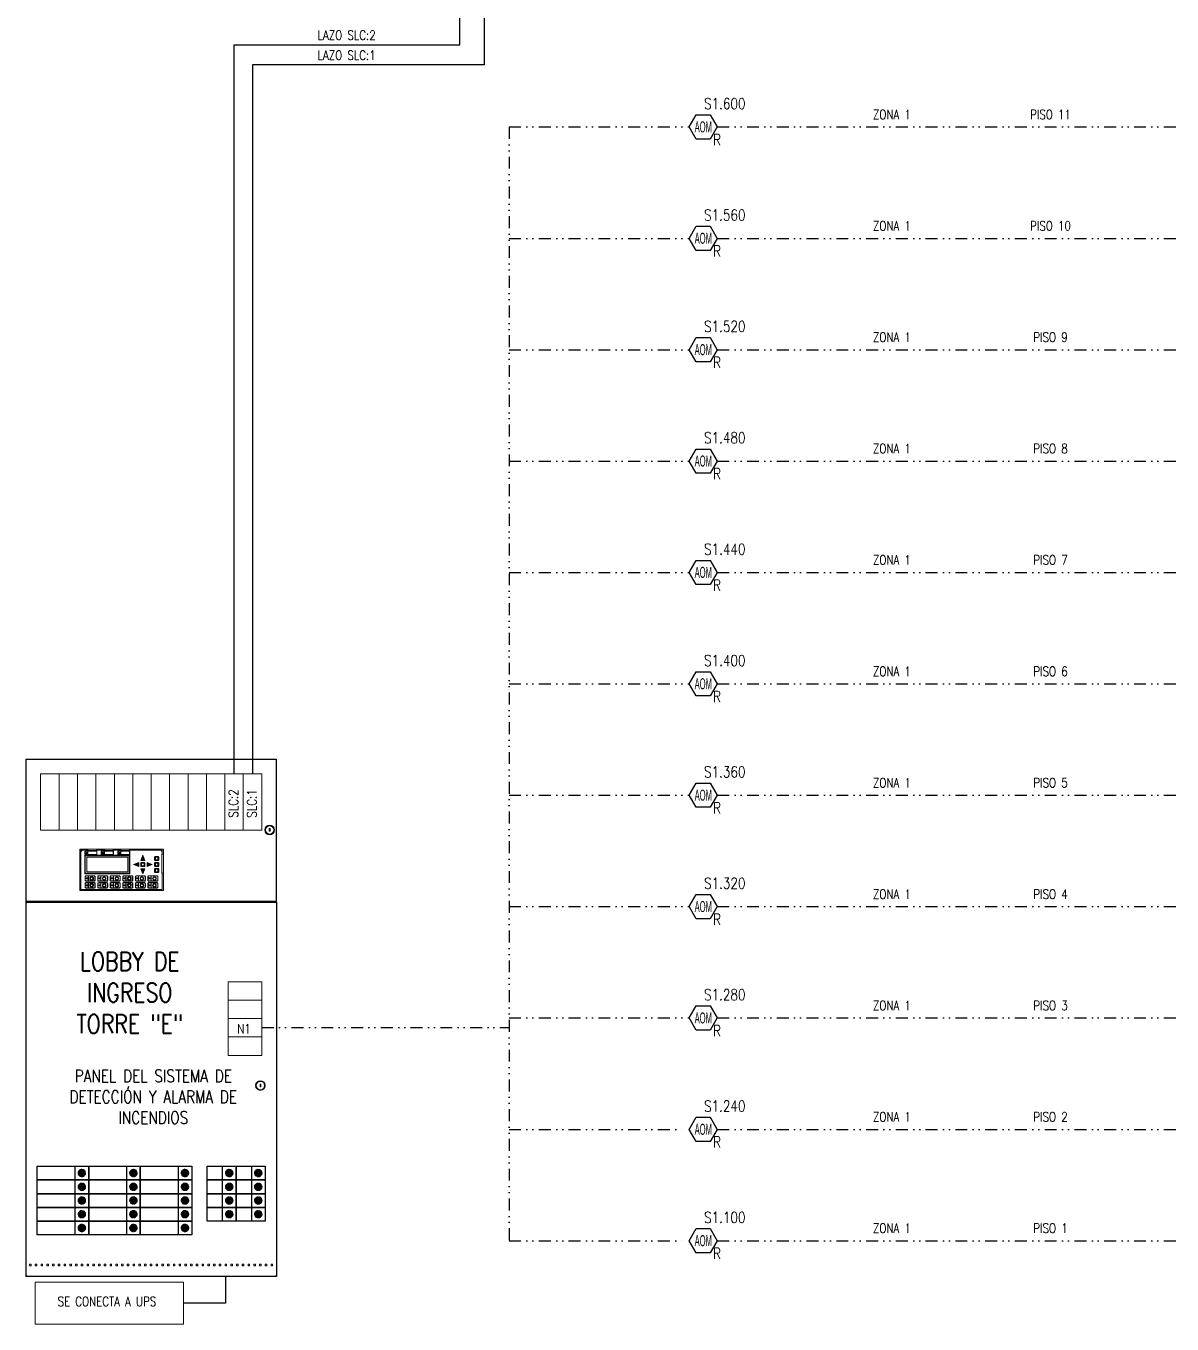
# Model space of a CAD drawing. Header units: millimetres. Extents: x 211731 to 284860, y 80440 to 130894.
# Drawn here: x 211731 to 230075, y 80440 to 101218 of the extents above; entities that cross this region are included whole.
import ezdxf

# ---------------------------------------------------------------- set-up
doc = ezdxf.new("R2010")
doc.units = ezdxf.units.MM
for name, pattern in [('AQ-06 (CORTES Y ELEVACIONES)-MANATI 2 - 17-12-12$0$EJE ESC 25 000$1${ Batten }', [0]), ('DIVIDE2', [15.875, 6.35, -3.175, 0, -3.175, 0, -3.175]), ('PHANTOM', [63.5, 31.75, -6.35, 6.35, -6.35, 6.35, -6.35])]:
    doc.linetypes.add(name, pattern=pattern)
for name, color, linetype, lineweight in [('D&A SLC EQUIPOS', 7, 'Continuous', 20), ('VCS_D&A (NAC)', 4, 'DIVIDE2', 30), ('VCS_D&A (SLC)', 92, 'Continuous', 30), ('VCS_EQUIPOS', 7, 'Continuous', 30), ('VCS_ESPECTRAL', 161, 'PHANTOM', 15), ('VCS_LINEA FINA', 232, 'Continuous', 20), ('VCS_TEXTO 0 (EQ.)', 160, 'Continuous', 15), ('VCS_TEXTO 1(TAG)', 7, 'Continuous', 15), ('VCS_TEXTO 2 (NOTAS)', 7, 'Continuous', 15)]:
    doc.layers.add(name, color=color, linetype=linetype, lineweight=lineweight)
doc.layers.add('VCS_METAL', color=60, linetype='Continuous')
doc.styles.get("Standard").update_dxf_attribs({"font": 'arial.ttf'})
doc.styles.add('VCS', font='romans.shx', dxfattribs={"width": 0.8, "height": 2.4})
doc.styles.add('VCS_2', font='romans.shx', dxfattribs={"width": 0.8, "height": 2})

# ---------------------------------------------------------------- blocks, each defined once
blk = doc.blocks.new('Módulo de control (relay)')
at = {"layer": 'VCS_EQUIPOS'}
blk.add_lwpolyline([(1.4, -2.42), (-1.4, -2.42), (-2.8, 0), (-1.4, 2.42), (1.4, 2.42), (2.8, 0)], close=True, dxfattribs=at)
at = {"layer": 'VCS_TEXTO 0 (EQ.)', "color": 175, "insert": (0, 0), "char_height": 2.2, "attachment_point": 5}
blk.add_mtext('{\\fArial Narrow|b0|i0|c0|p34;\\W0.6;\\C160;AOM}', dxfattribs=at)
at = {"layer": 'VCS_TEXTO 1(TAG)', "style": 'VCS', "width": 0.8}
for tag, p in [('D1', (0.87, 3.07)), ('D2', (0.87, -5.61))]:
    blk.add_attdef(tag, p, '', height=2.2, dxfattribs=at)

msp = doc.modelspace()

# ---------------------------------------------------------------- hatches: boundary and pattern name
at = {"layer": 'VCS_ESPECTRAL'}
h = msp.add_hatch(color=256, dxfattribs=at)
h.dxf.hatch_style = 1
edge = h.paths.add_edge_path()
edge.add_arc((212626, 82857), 60.4, 0, 360)
h = msp.add_hatch(color=256, dxfattribs=at)
h.dxf.hatch_style = 1
edge = h.paths.add_edge_path()
edge.add_arc((213451, 82857), 60.4, 0, 360)
h = msp.add_hatch(color=256, dxfattribs=at)
h.dxf.hatch_style = 1
edge = h.paths.add_edge_path()
edge.add_arc((214276, 82857), 60.4, 0, 360)
h = msp.add_hatch(color=256, dxfattribs=at)
h.dxf.hatch_style = 1
edge = h.paths.add_edge_path()
edge.add_arc((214985, 82857), 60.4, 0, 360)
h = msp.add_hatch(color=256, dxfattribs=at)
h.dxf.hatch_style = 1
edge = h.paths.add_edge_path()
edge.add_arc((215449, 82857), 60.4, 0, 360)
h = msp.add_hatch(color=256, dxfattribs=at)
h.dxf.hatch_style = 1
edge = h.paths.add_edge_path()
edge.add_arc((212626, 82637), 60.4, 0, 360)
h = msp.add_hatch(color=256, dxfattribs=at)
h.dxf.hatch_style = 1
edge = h.paths.add_edge_path()
edge.add_arc((213451, 82637), 60.4, 0, 360)
h = msp.add_hatch(color=256, dxfattribs=at)
h.dxf.hatch_style = 1
edge = h.paths.add_edge_path()
edge.add_arc((214276, 82637), 60.4, 0, 360)
h = msp.add_hatch(color=256, dxfattribs=at)
h.dxf.hatch_style = 1
edge = h.paths.add_edge_path()
edge.add_arc((214985, 82637), 60.4, 0, 360)
h = msp.add_hatch(color=256, dxfattribs=at)
h.dxf.hatch_style = 1
edge = h.paths.add_edge_path()
edge.add_arc((215449, 82637), 60.4, 0, 360)
h = msp.add_hatch(color=256, dxfattribs=at)
h.dxf.hatch_style = 1
edge = h.paths.add_edge_path()
edge.add_arc((212626, 82418), 60.4, 0, 360)
h = msp.add_hatch(color=256, dxfattribs=at)
h.dxf.hatch_style = 1
edge = h.paths.add_edge_path()
edge.add_arc((213451, 82418), 60.4, 0, 360)
h = msp.add_hatch(color=256, dxfattribs=at)
h.dxf.hatch_style = 1
edge = h.paths.add_edge_path()
edge.add_arc((214276, 82418), 60.4, 0, 360)
h = msp.add_hatch(color=256, dxfattribs=at)
h.dxf.hatch_style = 1
edge = h.paths.add_edge_path()
edge.add_arc((214985, 82418), 60.4, 0, 360)
h = msp.add_hatch(color=256, dxfattribs=at)
h.dxf.hatch_style = 1
edge = h.paths.add_edge_path()
edge.add_arc((215449, 82418), 60.4, 0, 360)
h = msp.add_hatch(color=256, dxfattribs=at)
h.dxf.hatch_style = 1
edge = h.paths.add_edge_path()
edge.add_arc((212626, 82198), 60.4, 0, 360)
h = msp.add_hatch(color=256, dxfattribs=at)
h.dxf.hatch_style = 1
edge = h.paths.add_edge_path()
edge.add_arc((213451, 82198), 60.4, 0, 360)
h = msp.add_hatch(color=256, dxfattribs=at)
h.dxf.hatch_style = 1
edge = h.paths.add_edge_path()
edge.add_arc((214276, 82198), 60.4, 0, 360)
h = msp.add_hatch(color=256, dxfattribs=at)
h.dxf.hatch_style = 1
edge = h.paths.add_edge_path()
edge.add_arc((214985, 82198), 60.4, 0, 360)
h = msp.add_hatch(color=256, dxfattribs=at)
h.dxf.hatch_style = 1
edge = h.paths.add_edge_path()
edge.add_arc((215449, 82198), 60.4, 0, 360)
h = msp.add_hatch(color=256, dxfattribs=at)
h.dxf.hatch_style = 1
edge = h.paths.add_edge_path()
edge.add_arc((212626, 81978), 60.4, 0, 360)
h = msp.add_hatch(color=256, dxfattribs=at)
h.dxf.hatch_style = 1
edge = h.paths.add_edge_path()
edge.add_arc((213451, 81978), 60.4, 0, 360)
h = msp.add_hatch(color=256, dxfattribs=at)
h.dxf.hatch_style = 1
edge = h.paths.add_edge_path()
edge.add_arc((214276, 81978), 60.4, 0, 360)

# ---------------------------------------------------------------- linework, layer by layer
at = {"layer": 'D&A SLC EQUIPOS', "ltscale": 2}
for p, q in [((211732, 87217), (211731, 87217)), ((211731, 87181), (211732, 87181)), ((211743, 87217), (211741, 87217)), ((211741, 87181), (211743, 87181)), ((211743, 87217), (211743, 87214)), ((211743, 87205), (211743, 87205)), ((211743, 87194), (211743, 87193)), ((211743, 87184), (211743, 87181)), ((215728, 87217), (215730, 87217)), ((215728, 87217), (215728, 87214)), ((215728, 87205), (215728, 87205)), ((215728, 87194), (215728, 87193)), ((215728, 87184), (215728, 87181)), ((215730, 87181), (215728, 87181)), ((215739, 87217), (215740, 87217)), ((215740, 87181), (215739, 87181)), ((211732, 81215), (211731, 81215)), ((211743, 81215), (211741, 81215)), ((211743, 81215), (211743, 81213)), ((211743, 81204), (211743, 81203)), ((215728, 81215), (215728, 81213)), ((215728, 81215), (215730, 81215)), ((215728, 81204), (215728, 81203)), ((215739, 81215), (215740, 81215))]:
    msp.add_line(p, q, dxfattribs=at)
at = {"layer": 'D&A SLC EQUIPOS'}
for points in [[(211741, 87217), (211738, 87217), (211735, 87217), (211732, 87217)], [(211732, 87181), (211735, 87181), (211738, 87181), (211741, 87181)], [(211743, 87214), (211743, 87211), (211743, 87208), (211743, 87205)], [(211743, 87193), (211743, 87190), (211743, 87187), (211743, 87184)], [(215728, 87214), (215728, 87211), (215728, 87208), (215728, 87205)], [(215728, 87193), (215728, 87190), (215728, 87187), (215728, 87184)], [(215730, 87217), (215733, 87217), (215736, 87217), (215739, 87217)], [(215739, 87181), (215736, 87181), (215733, 87181), (215730, 87181)], [(211741, 81215), (211738, 81215), (211735, 81215), (211732, 81215)], [(211743, 81213), (211743, 81210), (211743, 81207), (211743, 81204)], [(215728, 81213), (215728, 81210), (215728, 81207), (215728, 81204)], [(215730, 81215), (215733, 81215), (215736, 81215), (215739, 81215)]]:
    msp.add_spline(points, degree=3, dxfattribs=at)
at = {"layer": 'VCS_D&A (NAC)', "ltscale": 30}
for points in [[(219464, 99602), (219464, 81774)], [(219464, 99602), (222348, 99602)], [(222796, 99602), (230600, 99602)], [(219464, 97819), (222348, 97819)], [(222796, 97819), (230600, 97819)], [(219464, 96036), (222348, 96036)], [(222796, 96036), (230600, 96036)], [(219464, 94253), (222348, 94253)], [(222796, 94253), (230600, 94253)], [(219464, 92471), (222348, 92471)], [(222796, 92471), (230600, 92471)], [(219464, 90688), (222348, 90688)], [(222796, 90688), (230600, 90688)], [(219464, 88905), (222348, 88905)], [(222796, 88905), (230600, 88905)], [(219464, 87122), (222348, 87122)], [(222796, 87122), (230600, 87122)], [(219464, 85339), (222348, 85339)], [(222796, 85339), (230600, 85339)], [(215506, 85187), (219463, 85187)], [(219464, 83556), (222292, 83556)], [(222796, 83556), (230600, 83556)], [(219464, 81774), (222292, 81774)], [(222796, 81774), (230600, 81774)]]:
    msp.add_lwpolyline(points, dxfattribs=at)
at = {"layer": 'VCS_D&A (SLC)'}
for p, q in [((218673, 100919), (218673, 112008)), ((219069, 100597), (219069, 102390)), ((215063, 89247), (215063, 100919)), ((215063, 100919), (218673, 100919))]:
    msp.add_line(p, q, dxfattribs=at)
at = {"layer": 'VCS_D&A (SLC)', "ltscale": 0.05}
for p, q in [((219069, 100597), (215358, 100597)), ((215358, 100597), (215358, 89247))]:
    msp.add_line(p, q, dxfattribs=at)
at = {"layer": 'VCS_D&A (SLC)', "color": 10, "ltscale": 0.05}
msp.add_lwpolyline([(214923, 81203), (214923, 80775), (214255, 80775)], dxfattribs=at)
at = {"layer": 'VCS_ESPECTRAL'}
for centre in [(212626, 82857), (213451, 82857), (214276, 82857), (214985, 82857), (215449, 82857), (212626, 82637), (213451, 82637), (214276, 82637), (214985, 82637), (215449, 82637), (212626, 82418), (213451, 82418), (214276, 82418), (214985, 82418), (215449, 82418), (212626, 82198), (213451, 82198), (214276, 82198), (214985, 82198), (215449, 82198), (212626, 81978), (213451, 81978), (214276, 81978)]:
    msp.add_circle(centre, 60.4, dxfattribs=at)
at = {"layer": 'VCS_LINEA FINA'}
for p, q in [((213907, 87960), (213930, 87960)), ((213907, 87960), (213907, 87658)), ((213907, 87658), (213930, 87658))]:
    msp.add_line(p, q, dxfattribs=at)
at = {"layer": 'VCS_LINEA FINA', "linetype": 'AQ-06 (CORTES Y ELEVACIONES)-MANATI 2 - 17-12-12$0$EJE ESC 25 000$1${ Batten }'}
for points in [[(211966, 88345), (211966, 89247), (212261, 89247), (212261, 88345)], [(212261, 88345), (212261, 89247), (212556, 89247), (212556, 88345)], [(212556, 88345), (212556, 89247), (212851, 89247), (212851, 88345)], [(212851, 88345), (212851, 89247), (213146, 89247), (213146, 88345)], [(213146, 88345), (213146, 89247), (213441, 89247), (213441, 88345)], [(213441, 88345), (213441, 89247), (213736, 89247), (213736, 88345)], [(213736, 88345), (213736, 89247), (214031, 89247), (214031, 88345)], [(214031, 88345), (214031, 89247), (214326, 89247), (214326, 88345)], [(214326, 88345), (214326, 89247), (214620, 89247), (214620, 88345)], [(214620, 88345), (214620, 89247), (214915, 89247), (214915, 88345)], [(214915, 88345), (214915, 89247), (215210, 89247), (215210, 88345)], [(215210, 88345), (215210, 89247), (215505, 89247), (215505, 88345)], [(214966, 85920), (215506, 85920), (215506, 85625), (214966, 85625)], [(214966, 85625), (215506, 85625), (215506, 85330), (214966, 85330)], [(214966, 85330), (215506, 85330), (215506, 85035), (214966, 85035)], [(214966, 85035), (215506, 85035), (215506, 84741), (214966, 84741)]]:
    msp.add_lwpolyline(points, close=True, dxfattribs=at)
at = {"layer": 'VCS_LINEA FINA'}
for points in [[(215626, 88371), (215638, 88371), (215638, 88327), (215626, 88327)], [(212593, 87380), (213930, 87380), (213930, 88041), (212593, 88041)], [(213394, 87647), (212671, 87647), (212671, 87944), (213394, 87944)], [(213385, 87655), (212680, 87655), (212680, 87936), (213385, 87936)], [(212687, 87988), (212710, 87988), (212710, 87974), (212687, 87974)], [(213362, 87679), (212704, 87679), (212704, 87912), (213362, 87912)], [(212864, 88019), (212724, 88019), (212724, 88041), (212864, 88041)], [(212724, 87955), (212724, 88007), (212864, 88007), (212864, 87955)], [(212951, 87988), (212974, 87988), (212974, 87974), (212951, 87974)], [(213127, 88019), (212988, 88019), (212988, 88041), (213127, 88041)], [(212988, 87955), (212988, 88007), (213127, 88007), (213127, 87955)], [(213215, 87988), (213238, 87988), (213238, 87974), (213215, 87974)], [(213391, 88019), (213252, 88019), (213252, 88041), (213391, 88041)], [(213252, 87955), (213252, 88007), (213391, 88007), (213391, 87955)], [(213570, 87862), (213602, 87943), (213635, 87862)], [(213575, 87866), (213602, 87934), (213630, 87866)], [(213590, 87876), (213603, 87908), (213616, 87876)], [(213537, 87763), (213455, 87795), (213537, 87829)], [(213533, 87769), (213465, 87795), (213533, 87823)], [(213523, 87783), (213491, 87796), (213523, 87809)], [(213570, 87729), (213602, 87648), (213635, 87729)], [(213575, 87725), (213602, 87657), (213630, 87725)], [(213590, 87716), (213603, 87683), (213616, 87716)], [(213669, 87763), (213750, 87795), (213669, 87829)], [(213673, 87769), (213740, 87795), (213673, 87823)], [(213682, 87783), (213715, 87796), (213682, 87809)], [(212694, 87580), (212717, 87580), (212717, 87566), (212694, 87566)], [(212895, 87580), (212918, 87580), (212918, 87566), (212895, 87566)], [(213096, 87580), (213119, 87580), (213119, 87566), (213096, 87566)], [(213297, 87580), (213320, 87580), (213320, 87566), (213297, 87566)], [(213498, 87580), (213521, 87580), (213521, 87566), (213498, 87566)], [(213699, 87580), (213722, 87580), (213722, 87566), (213699, 87566)], [(212694, 87470), (212717, 87470), (212717, 87456), (212694, 87456)], [(212895, 87470), (212918, 87470), (212918, 87456), (212895, 87456)], [(213096, 87470), (213119, 87470), (213119, 87456), (213096, 87456)], [(213297, 87470), (213320, 87470), (213320, 87456), (213297, 87456)], [(213498, 87470), (213521, 87470), (213521, 87456), (213498, 87456)], [(213699, 87470), (213722, 87470), (213722, 87456), (213699, 87456)], [(215478, 84280), (215490, 84280), (215490, 84236), (215478, 84236)]]:
    msp.add_lwpolyline(points, close=True, dxfattribs=at)
for points in [[(212724, 88024), (212610, 88024), (212610, 87397), (213913, 87397), (213913, 87658)], [(212988, 88024), (212864, 88024)], [(213252, 88024), (213127, 88024)], [(213913, 87960), (213913, 88024), (213391, 88024)], [(211740, 87205), (211731, 87205)], [(211740, 87217), (211740, 87205)], [(211740, 87194), (211740, 87181)], [(215732, 87217), (215732, 87205)], [(215732, 87205), (215740, 87205)], [(215732, 87194), (215732, 87181)], [(211788, 81398), (211813, 81398)], [(211788, 81372), (211788, 81398)], [(211813, 81372), (211788, 81372)], [(211813, 81398), (211813, 81372)], [(211879, 81398), (211905, 81398)], [(211879, 81372), (211879, 81398)], [(211905, 81372), (211879, 81372)], [(211905, 81398), (211905, 81372)], [(211972, 81398), (211972, 81372)], [(211997, 81398), (211972, 81398)], [(211972, 81372), (211997, 81372)], [(211997, 81372), (211997, 81398)], [(212064, 81398), (212064, 81372)], [(212090, 81398), (212064, 81398)], [(212064, 81372), (212090, 81372)], [(212090, 81372), (212090, 81398)], [(212156, 81398), (212156, 81372)], [(212182, 81398), (212156, 81398)], [(212156, 81372), (212182, 81372)], [(212182, 81372), (212182, 81398)], [(212249, 81398), (212249, 81372)], [(212273, 81398), (212249, 81398)], [(212249, 81372), (212273, 81372)], [(212273, 81372), (212273, 81398)], [(212340, 81398), (212340, 81372)], [(212366, 81398), (212340, 81398)], [(212340, 81372), (212366, 81372)], [(212366, 81372), (212366, 81398)], [(212432, 81398), (212432, 81372)], [(212458, 81398), (212432, 81398)], [(212432, 81372), (212458, 81372)], [(212458, 81372), (212458, 81398)], [(212525, 81398), (212525, 81372)], [(212550, 81398), (212525, 81398)], [(212525, 81372), (212550, 81372)], [(212550, 81372), (212550, 81398)], [(212616, 81398), (212616, 81372)], [(212642, 81398), (212616, 81398)], [(212616, 81372), (212642, 81372)], [(212642, 81372), (212642, 81398)], [(212709, 81398), (212709, 81372)], [(212734, 81398), (212709, 81398)], [(212709, 81372), (212734, 81372)], [(212734, 81372), (212734, 81398)], [(212801, 81398), (212801, 81372)], [(212826, 81398), (212801, 81398)], [(212801, 81372), (212826, 81372)], [(212826, 81372), (212826, 81398)], [(212892, 81398), (212892, 81372)], [(212918, 81398), (212892, 81398)], [(212892, 81372), (212918, 81372)], [(212918, 81372), (212918, 81398)], [(212985, 81398), (212985, 81372)], [(213010, 81398), (212985, 81398)], [(212985, 81372), (213010, 81372)], [(213010, 81372), (213010, 81398)], [(213077, 81398), (213077, 81372)], [(213102, 81398), (213077, 81398)], [(213077, 81372), (213102, 81372)], [(213102, 81372), (213102, 81398)], [(213169, 81398), (213169, 81372)], [(213194, 81398), (213169, 81398)], [(213169, 81372), (213194, 81372)], [(213194, 81372), (213194, 81398)], [(213261, 81398), (213261, 81372)], [(213286, 81398), (213261, 81398)], [(213261, 81372), (213286, 81372)], [(213286, 81372), (213286, 81398)], [(213353, 81398), (213353, 81372)], [(213378, 81398), (213353, 81398)], [(213353, 81372), (213378, 81372)], [(213378, 81372), (213378, 81398)], [(213445, 81398), (213445, 81372)], [(213471, 81398), (213445, 81398)], [(213445, 81372), (213471, 81372)], [(213471, 81372), (213471, 81398)], [(213537, 81398), (213537, 81372)], [(213562, 81398), (213537, 81398)], [(213537, 81372), (213562, 81372)], [(213562, 81372), (213562, 81398)], [(213629, 81398), (213629, 81372)], [(213654, 81398), (213629, 81398)], [(213629, 81372), (213654, 81372)], [(213654, 81372), (213654, 81398)], [(213721, 81398), (213721, 81372)], [(213747, 81398), (213721, 81398)], [(213721, 81372), (213747, 81372)], [(213747, 81372), (213747, 81398)], [(213813, 81398), (213813, 81372)], [(213838, 81398), (213813, 81398)], [(213813, 81372), (213838, 81372)], [(213838, 81372), (213838, 81398)], [(213905, 81398), (213905, 81372)], [(213931, 81398), (213905, 81398)], [(213905, 81372), (213931, 81372)], [(213931, 81372), (213931, 81398)], [(213997, 81398), (213997, 81372)], [(214023, 81398), (213997, 81398)], [(213997, 81372), (214023, 81372)], [(214023, 81372), (214023, 81398)], [(214090, 81398), (214090, 81372)], [(214114, 81398), (214090, 81398)], [(214090, 81372), (214114, 81372)], [(214114, 81372), (214114, 81398)], [(214181, 81398), (214181, 81372)], [(214207, 81398), (214181, 81398)], [(214181, 81372), (214207, 81372)], [(214207, 81372), (214207, 81398)], [(214273, 81398), (214273, 81372)], [(214299, 81398), (214273, 81398)], [(214273, 81372), (214299, 81372)], [(214299, 81372), (214299, 81398)], [(214365, 81398), (214365, 81372)], [(214391, 81398), (214365, 81398)], [(214365, 81372), (214391, 81372)], [(214391, 81372), (214391, 81398)], [(214457, 81398), (214457, 81372)], [(214483, 81398), (214457, 81398)], [(214457, 81372), (214483, 81372)], [(214483, 81372), (214483, 81398)], [(214549, 81398), (214575, 81398)], [(214549, 81372), (214549, 81398)], [(214575, 81372), (214549, 81372)], [(214575, 81398), (214575, 81372)], [(214641, 81398), (214667, 81398)], [(214641, 81372), (214641, 81398)], [(214667, 81372), (214641, 81372)], [(214667, 81398), (214667, 81372)], [(214733, 81398), (214759, 81398)], [(214733, 81372), (214733, 81398)], [(214759, 81372), (214733, 81372)], [(214759, 81398), (214759, 81372)], [(214826, 81398), (214851, 81398)], [(214826, 81372), (214826, 81398)], [(214851, 81372), (214826, 81372)], [(214851, 81398), (214851, 81372)], [(214917, 81398), (214943, 81398)], [(214917, 81372), (214917, 81398)], [(214943, 81372), (214917, 81372)], [(214943, 81398), (214943, 81372)], [(215009, 81398), (215035, 81398)], [(215009, 81372), (215009, 81398)], [(215035, 81372), (215009, 81372)], [(215035, 81398), (215035, 81372)], [(215102, 81398), (215127, 81398)], [(215102, 81372), (215102, 81398)], [(215127, 81372), (215102, 81372)], [(215127, 81398), (215127, 81372)], [(215193, 81398), (215219, 81398)], [(215193, 81372), (215193, 81398)], [(215219, 81372), (215193, 81372)], [(215219, 81398), (215219, 81372)], [(215286, 81398), (215311, 81398)], [(215286, 81372), (215286, 81398)], [(215311, 81372), (215286, 81372)], [(215311, 81398), (215311, 81372)], [(215378, 81398), (215378, 81372)], [(215403, 81398), (215378, 81398)], [(215378, 81372), (215403, 81372)], [(215403, 81372), (215403, 81398)], [(215469, 81398), (215469, 81372)], [(215495, 81398), (215469, 81398)], [(215469, 81372), (215495, 81372)], [(215495, 81372), (215495, 81398)], [(215562, 81398), (215562, 81372)], [(215587, 81398), (215562, 81398)], [(215562, 81372), (215587, 81372)], [(215587, 81372), (215587, 81398)], [(215654, 81398), (215654, 81372)], [(215679, 81398), (215654, 81398)], [(215654, 81372), (215679, 81372)], [(215679, 81372), (215679, 81398)], [(211731, 81203), (211731, 81215)], [(211740, 81203), (211731, 81203)], [(211740, 81215), (211740, 81203)], [(215732, 81215), (215732, 81203)], [(215732, 81203), (215740, 81203)], [(215740, 81203), (215740, 81215)]]:
    msp.add_lwpolyline(points, dxfattribs=at)
for points in [[(212867, 88010), (212867, 87952), (212688, 87952, -0.414214), (212671, 87969), (212671, 87993, -0.414214), (212688, 88010)], [(212721, 88007), (212688, 88007, 0.414214), (212674, 87993), (212674, 87969, 0.414214), (212688, 87955), (212721, 87955)], [(213130, 88010), (213130, 87952), (212952, 87952, -0.414214), (212935, 87969), (212935, 87993, -0.414214), (212952, 88010)], [(212985, 88007), (212952, 88007, 0.414214), (212938, 87993), (212938, 87969, 0.414214), (212952, 87955), (212985, 87955)], [(213394, 88010), (213394, 87952), (213216, 87952, -0.414214), (213199, 87969), (213199, 87993, -0.414214), (213216, 88010)], [(213249, 88007), (213216, 88007, 0.414214), (213202, 87993), (213202, 87969, 0.414214), (213216, 87955), (213249, 87955)], [(213805, 87858), (213842, 87858, 0.414214), (213856, 87872), (213856, 87910, 0.414214), (213842, 87924), (213805, 87924, 0.414214), (213791, 87910), (213791, 87872, 0.414214)], [(213805, 87861), (213842, 87861, 0.414214), (213853, 87872), (213853, 87910, 0.414214), (213842, 87921), (213805, 87921, 0.414214), (213794, 87910), (213794, 87872, 0.414214)], [(213805, 87870), (213842, 87870, 0.414214), (213844, 87872), (213844, 87910, 0.414214), (213842, 87912), (213805, 87912, 0.414214), (213803, 87910), (213803, 87872, 0.414214)], [(213584, 87829), (213621, 87829, -0.414214), (213635, 87815), (213635, 87776, -0.414214), (213621, 87762), (213584, 87762, -0.414214), (213570, 87776), (213570, 87815, -0.414214)], [(213584, 87826), (213621, 87826, -0.414214), (213632, 87815), (213632, 87776, -0.414214), (213621, 87765), (213584, 87765, -0.414214), (213573, 87776), (213573, 87815, -0.414214)], [(213584, 87817), (213621, 87817, -0.414214), (213623, 87815), (213623, 87776, -0.414214), (213621, 87775), (213584, 87775, -0.414214), (213582, 87776), (213582, 87815, -0.414214)], [(213805, 87829), (213842, 87829, -0.414214), (213856, 87815), (213856, 87776, -0.414214), (213842, 87762), (213805, 87762, -0.414214), (213791, 87776), (213791, 87815, -0.414214)], [(213805, 87733), (213842, 87733, -0.414214), (213856, 87719), (213856, 87681, -0.414214), (213842, 87667), (213805, 87667, -0.414214), (213791, 87681), (213791, 87719, -0.414214)], [(213805, 87826), (213842, 87826, -0.414214), (213853, 87815), (213853, 87776, -0.414214), (213842, 87765), (213805, 87765, -0.414214), (213794, 87776), (213794, 87815, -0.414214)], [(213805, 87730), (213842, 87730, -0.414214), (213853, 87719), (213853, 87681, -0.414214), (213842, 87670), (213805, 87670, -0.414214), (213794, 87681), (213794, 87719, -0.414214)], [(213805, 87817), (213842, 87817, -0.414214), (213844, 87815), (213844, 87776, -0.414214), (213842, 87775), (213805, 87775, -0.414214), (213803, 87776), (213803, 87815, -0.414214)], [(213805, 87721), (213842, 87721, -0.414214), (213844, 87719), (213844, 87681, -0.414214), (213842, 87679), (213805, 87679, -0.414214), (213803, 87681), (213803, 87719, -0.414214)], [(212822, 87529, 0.414214), (212839, 87546), (212839, 87599, 0.414214), (212822, 87616), (212695, 87616, 0.414214), (212678, 87599), (212678, 87546, 0.414214), (212695, 87529)], [(212822, 87419, 0.414214), (212839, 87436), (212839, 87489, 0.414214), (212822, 87506), (212695, 87506, 0.414214), (212678, 87489), (212678, 87436, 0.414214), (212695, 87419)], [(212728, 87613), (212695, 87613, 0.414214), (212681, 87599), (212681, 87546, 0.414214), (212695, 87532), (212728, 87532)], [(212728, 87503), (212695, 87503, 0.414214), (212681, 87489), (212681, 87436, 0.414214), (212695, 87422), (212728, 87422)], [(212731, 87532), (212822, 87532, 0.414214), (212836, 87546), (212836, 87599, 0.414214), (212822, 87613), (212731, 87613)], [(212731, 87422), (212822, 87422, 0.414214), (212836, 87436), (212836, 87489, 0.414214), (212822, 87503), (212731, 87503)], [(213023, 87529, 0.414214), (213040, 87546), (213040, 87599, 0.414214), (213023, 87616), (212896, 87616, 0.414214), (212879, 87599), (212879, 87546, 0.414214), (212896, 87529)], [(213023, 87419, 0.414214), (213040, 87436), (213040, 87489, 0.414214), (213023, 87506), (212896, 87506, 0.414214), (212879, 87489), (212879, 87436, 0.414214), (212896, 87419)], [(212929, 87613), (212896, 87613, 0.414214), (212882, 87599), (212882, 87546, 0.414214), (212896, 87532), (212929, 87532)], [(212929, 87503), (212896, 87503, 0.414214), (212882, 87489), (212882, 87436, 0.414214), (212896, 87422), (212929, 87422)], [(212932, 87532), (213023, 87532, 0.414214), (213037, 87546), (213037, 87599, 0.414214), (213023, 87613), (212932, 87613)], [(212932, 87422), (213023, 87422, 0.414214), (213037, 87436), (213037, 87489, 0.414214), (213023, 87503), (212932, 87503)], [(213224, 87529, 0.414214), (213241, 87546), (213241, 87599, 0.414214), (213224, 87616), (213097, 87616, 0.414214), (213080, 87599), (213080, 87546, 0.414214), (213097, 87529)], [(213224, 87419, 0.414214), (213241, 87436), (213241, 87489, 0.414214), (213224, 87506), (213097, 87506, 0.414214), (213080, 87489), (213080, 87436, 0.414214), (213097, 87419)], [(213130, 87613), (213097, 87613, 0.414214), (213083, 87599), (213083, 87546, 0.414214), (213097, 87532), (213130, 87532)], [(213130, 87503), (213097, 87503, 0.414214), (213083, 87489), (213083, 87436, 0.414214), (213097, 87422), (213130, 87422)], [(213133, 87532), (213224, 87532, 0.414214), (213238, 87546), (213238, 87599, 0.414214), (213224, 87613), (213133, 87613)], [(213133, 87422), (213224, 87422, 0.414214), (213238, 87436), (213238, 87489, 0.414214), (213224, 87503), (213133, 87503)], [(213425, 87529, 0.414214), (213442, 87546), (213442, 87599, 0.414214), (213425, 87616), (213298, 87616, 0.414214), (213281, 87599), (213281, 87546, 0.414214), (213298, 87529)], [(213425, 87419, 0.414214), (213442, 87436), (213442, 87489, 0.414214), (213425, 87506), (213298, 87506, 0.414214), (213281, 87489), (213281, 87436, 0.414214), (213298, 87419)], [(213331, 87613), (213298, 87613, 0.414214), (213284, 87599), (213284, 87546, 0.414214), (213298, 87532), (213331, 87532)], [(213331, 87503), (213298, 87503, 0.414214), (213284, 87489), (213284, 87436, 0.414214), (213298, 87422), (213331, 87422)], [(213334, 87532), (213425, 87532, 0.414214), (213439, 87546), (213439, 87599, 0.414214), (213425, 87613), (213334, 87613)], [(213334, 87422), (213425, 87422, 0.414214), (213439, 87436), (213439, 87489, 0.414214), (213425, 87503), (213334, 87503)], [(213626, 87529, 0.414214), (213643, 87546), (213643, 87599, 0.414214), (213626, 87616), (213499, 87616, 0.414214), (213482, 87599), (213482, 87546, 0.414214), (213499, 87529)], [(213626, 87419, 0.414214), (213643, 87436), (213643, 87489, 0.414214), (213626, 87506), (213499, 87506, 0.414214), (213482, 87489), (213482, 87436, 0.414214), (213499, 87419)], [(213532, 87613), (213499, 87613, 0.414214), (213485, 87599), (213485, 87546, 0.414214), (213499, 87532), (213532, 87532)], [(213532, 87503), (213499, 87503, 0.414214), (213485, 87489), (213485, 87436, 0.414214), (213499, 87422), (213532, 87422)], [(213535, 87532), (213626, 87532, 0.414214), (213640, 87546), (213640, 87599, 0.414214), (213626, 87613), (213535, 87613)], [(213535, 87422), (213626, 87422, 0.414214), (213640, 87436), (213640, 87489, 0.414214), (213626, 87503), (213535, 87503)], [(213827, 87529, 0.414214), (213844, 87546), (213844, 87599, 0.414214), (213827, 87616), (213700, 87616, 0.414214), (213683, 87599), (213683, 87546, 0.414214), (213700, 87529)], [(213827, 87419, 0.414214), (213844, 87436), (213844, 87489, 0.414214), (213827, 87506), (213700, 87506, 0.414214), (213683, 87489), (213683, 87436, 0.414214), (213700, 87419)], [(213733, 87613), (213700, 87613, 0.414214), (213686, 87599), (213686, 87546, 0.414214), (213700, 87532), (213733, 87532)], [(213733, 87503), (213700, 87503, 0.414214), (213686, 87489), (213686, 87436, 0.414214), (213700, 87422), (213733, 87422)], [(213736, 87532), (213827, 87532, 0.414214), (213841, 87546), (213841, 87599, 0.414214), (213827, 87613), (213736, 87613)], [(213736, 87422), (213827, 87422, 0.414214), (213841, 87436), (213841, 87489, 0.414214), (213827, 87503), (213736, 87503)]]:
    msp.add_lwpolyline(points, format="xyb", close=True, dxfattribs=at)
for centre, radius in [((215632, 88349), 77.1), ((215632, 88349), 66.5), ((212622, 88012), 4), ((213901, 88012), 4), ((212783, 87573), 29.7), ((212783, 87463), 29.7), ((212783, 87573), 21.8), ((212783, 87463), 21.8), ((212984, 87573), 29.7), ((212984, 87463), 29.7), ((212984, 87573), 21.8), ((212984, 87463), 21.8), ((213185, 87573), 29.7), ((213185, 87463), 29.7), ((213185, 87573), 21.8), ((213185, 87463), 21.8), ((213386, 87573), 29.7), ((213386, 87463), 29.7), ((213386, 87573), 21.8), ((213386, 87463), 21.8), ((213587, 87573), 29.7), ((213587, 87463), 29.7), ((213587, 87573), 21.8), ((213587, 87463), 21.8), ((213788, 87573), 29.7), ((213788, 87463), 29.7), ((213788, 87573), 21.8), ((213788, 87463), 21.8), ((215484, 84258), 77.1), ((215484, 84258), 66.5)]:
    msp.add_circle(centre, radius, dxfattribs=at)
for centre, radius, start, end in [((213603, 87889), 23.3, 65.9075, 114.7482), ((213603, 87889), 29.8, 77.7965, 102.7918), ((213823, 87891), 22, 157.5197, 202.4803), ((213823, 87891), 22, 72.7562, 107.2438), ((213823, 87891), 22, 337.5197, 22.4803), ((213510, 87796), 29.8, 167.7965, 192.7918), ((213510, 87796), 23.3, 155.9075, 204.7482), ((213510, 87796), 23.3, 14.4453, 68.4375), ((213510, 87796), 23.3, 291.8287, 345.5547), ((213510, 87796), 29.8, 40.8232, 56.5485), ((213510, 87796), 29.8, 303.7851, 319.1768), ((213603, 87889), 29.8, 213.7851, 229.1768), ((213603, 87703), 29.8, 130.8232, 146.2149), ((213603, 87889), 23.3, 201.8287, 255.5547), ((213603, 87796), 22, 157.5197, 202.4803), ((213603, 87703), 23.3, 104.4453, 158.1713), ((213603, 87796), 22, 72.7562, 107.2438), ((213603, 87796), 22, 252.7562, 287.2438), ((213603, 87889), 23.3, 284.4453, 338.4375), ((213603, 87703), 23.3, 21.5625, 75.5547), ((213603, 87889), 29.8, 310.8232, 326.5485), ((213603, 87703), 29.8, 33.4515, 49.1768), ((213603, 87796), 22, 337.5197, 22.4803), ((213695, 87796), 29.8, 123.4515, 139.1768), ((213695, 87796), 23.3, 111.5625, 165.5547), ((213695, 87796), 23.3, 194.4453, 248.1713), ((213695, 87796), 29.8, 220.8232, 236.2149), ((213695, 87796), 23.3, 335.2518, 24.0925), ((213695, 87796), 29.8, 347.2082, 12.2035), ((213823, 87796), 22, 157.5197, 202.4803), ((213823, 87700), 22, 157.5197, 202.4803), ((213823, 87891), 22, 252.7562, 287.2438), ((213823, 87796), 22, 72.7562, 107.2438), ((213823, 87796), 22, 252.7562, 287.2438), ((213823, 87700), 22, 72.7562, 107.2438), ((213823, 87796), 22, 337.5197, 22.4803), ((213823, 87700), 22, 337.5197, 22.4803), ((213603, 87703), 23.3, 245.2518, 294.0925), ((213603, 87703), 29.8, 257.2082, 282.2035), ((213823, 87700), 22, 252.7562, 287.2438)]:
    msp.add_arc(centre, radius, start, end, dxfattribs=at)
at = {"layer": 'VCS_METAL'}
for p, q in [((212516, 82967), (212516, 82747)), ((213340, 82967), (213340, 82747)), ((214165, 82967), (214165, 82747)), ((214874, 82967), (214874, 82747)), ((215339, 82967), (215339, 82747)), ((212516, 82747), (212516, 82527)), ((213340, 82747), (213340, 82527)), ((214165, 82747), (214165, 82527)), ((214874, 82747), (214874, 82527)), ((215339, 82747), (215339, 82527)), ((212516, 82527), (212516, 82307)), ((213340, 82527), (213340, 82307)), ((214165, 82527), (214165, 82307)), ((214874, 82527), (214874, 82307)), ((215339, 82527), (215339, 82307)), ((212516, 82307), (212516, 82087)), ((213340, 82307), (213340, 82087)), ((214165, 82307), (214165, 82087)), ((214874, 82307), (214874, 82087)), ((215339, 82307), (215339, 82087)), ((212516, 82087), (212516, 81867)), ((213340, 82087), (213340, 81867)), ((214165, 82087), (214165, 81867))]:
    msp.add_line(p, q, dxfattribs=at)
for points in [[(211731, 89481), (215740, 89481)], [(211731, 89481), (211731, 83349)], [(215740, 87194), (215740, 89481)], [(215740, 87205), (211731, 87205)], [(211731, 87194), (215740, 87194)], [(215740, 87194), (215740, 83349)], [(211731, 83349), (211731, 81203)], [(215740, 83349), (215740, 81203)], [(215740, 81203), (211731, 81203)]]:
    msp.add_lwpolyline(points, dxfattribs=at)
for points in [[(211912, 82967), (212736, 82967), (212736, 82747), (211912, 82747)], [(212736, 82967), (213561, 82967), (213561, 82747), (212736, 82747)], [(213561, 82967), (214386, 82967), (214386, 82747), (213561, 82747)], [(214630, 82967), (215095, 82967), (215095, 82747), (214630, 82747)], [(215095, 82967), (215560, 82967), (215560, 82747), (215095, 82747)], [(211912, 82747), (212736, 82747), (212736, 82527), (211912, 82527)], [(212736, 82747), (213561, 82747), (213561, 82527), (212736, 82527)], [(213561, 82747), (214386, 82747), (214386, 82527), (213561, 82527)], [(214630, 82747), (215095, 82747), (215095, 82527), (214630, 82527)], [(215095, 82747), (215560, 82747), (215560, 82527), (215095, 82527)], [(211912, 82527), (212736, 82527), (212736, 82307), (211912, 82307)], [(212736, 82527), (213561, 82527), (213561, 82307), (212736, 82307)], [(213561, 82527), (214386, 82527), (214386, 82307), (213561, 82307)], [(214630, 82527), (215095, 82527), (215095, 82307), (214630, 82307)], [(215095, 82527), (215560, 82527), (215560, 82307), (215095, 82307)], [(211912, 82307), (212736, 82307), (212736, 82087), (211912, 82087)], [(212736, 82307), (213561, 82307), (213561, 82087), (212736, 82087)], [(213561, 82307), (214386, 82307), (214386, 82087), (213561, 82087)], [(214630, 82307), (215095, 82307), (215095, 82087), (214630, 82087)], [(215095, 82307), (215560, 82307), (215560, 82087), (215095, 82087)], [(211912, 82087), (212736, 82087), (212736, 81867), (211912, 81867)], [(212736, 82087), (213561, 82087), (213561, 81867), (212736, 81867)], [(213561, 82087), (214386, 82087), (214386, 81867), (213561, 81867)]]:
    msp.add_lwpolyline(points, close=True, dxfattribs=at)
at = {"layer": 'VCS_TEXTO 2 (NOTAS)'}
msp.add_lwpolyline([(211881, 81109), (214255, 81109), (214255, 80440), (211881, 80440)], close=True, dxfattribs=at)

# ---------------------------------------------------------------- block references
at = {"layer": 'VCS_EQUIPOS'}
ref = msp.add_blockref('Módulo de control (relay)', (222572, 99602), dxfattribs=dict(at, xscale=80, yscale=80, zscale=80))
ref.add_attrib('D1', 'S1.600', (222584, 99887), dxfattribs={"layer": 'VCS_TEXTO 1(TAG)', "height": 176, "style": 'VCS', "width": 0.8})
ref.add_attrib('D2', 'R', (222730, 99310), dxfattribs={"layer": 'VCS_TEXTO 1(TAG)', "height": 176, "style": 'VCS', "width": 0.8})
ref = msp.add_blockref('Módulo de control (relay)', (222572, 97819), dxfattribs=dict(at, xscale=80, yscale=80, zscale=80))
ref.add_attrib('D1', 'S1.560', (222584, 98104), dxfattribs={"layer": 'VCS_TEXTO 1(TAG)', "height": 176, "style": 'VCS', "width": 0.8})
ref.add_attrib('D2', 'R', (222730, 97527), dxfattribs={"layer": 'VCS_TEXTO 1(TAG)', "height": 176, "style": 'VCS', "width": 0.8})
ref = msp.add_blockref('Módulo de control (relay)', (222572, 96036), dxfattribs=dict(at, xscale=80, yscale=80, zscale=80))
ref.add_attrib('D1', 'S1.520', (222584, 96321), dxfattribs={"layer": 'VCS_TEXTO 1(TAG)', "height": 176, "style": 'VCS', "width": 0.8})
ref.add_attrib('D2', 'R', (222730, 95744), dxfattribs={"layer": 'VCS_TEXTO 1(TAG)', "height": 176, "style": 'VCS', "width": 0.8})
ref = msp.add_blockref('Módulo de control (relay)', (222572, 94253), dxfattribs=dict(at, xscale=80, yscale=80, zscale=80))
ref.add_attrib('D1', 'S1.480', (222584, 94538), dxfattribs={"layer": 'VCS_TEXTO 1(TAG)', "height": 176, "style": 'VCS', "width": 0.8})
ref.add_attrib('D2', 'R', (222730, 93962), dxfattribs={"layer": 'VCS_TEXTO 1(TAG)', "height": 176, "style": 'VCS', "width": 0.8})
ref = msp.add_blockref('Módulo de control (relay)', (222572, 92471), dxfattribs=dict(at, xscale=80, yscale=80, zscale=80))
ref.add_attrib('D1', 'S1.440', (222584, 92755), dxfattribs={"layer": 'VCS_TEXTO 1(TAG)', "height": 176, "style": 'VCS', "width": 0.8})
ref.add_attrib('D2', 'R', (222730, 92179), dxfattribs={"layer": 'VCS_TEXTO 1(TAG)', "height": 176, "style": 'VCS', "width": 0.8})
ref = msp.add_blockref('Módulo de control (relay)', (222572, 90688), dxfattribs=dict(at, xscale=80, yscale=80, zscale=80))
ref.add_attrib('D1', 'S1.400', (222584, 90973), dxfattribs={"layer": 'VCS_TEXTO 1(TAG)', "height": 176, "style": 'VCS', "width": 0.8})
ref.add_attrib('D2', 'R', (222730, 90396), dxfattribs={"layer": 'VCS_TEXTO 1(TAG)', "height": 176, "style": 'VCS', "width": 0.8})
ref = msp.add_blockref('Módulo de control (relay)', (222572, 88905), dxfattribs=dict(at, xscale=80, yscale=80, zscale=80))
ref.add_attrib('D1', 'S1.360', (222584, 89190), dxfattribs={"layer": 'VCS_TEXTO 1(TAG)', "height": 176, "style": 'VCS', "width": 0.8})
ref.add_attrib('D2', 'R', (222730, 88613), dxfattribs={"layer": 'VCS_TEXTO 1(TAG)', "height": 176, "style": 'VCS', "width": 0.8})
ref = msp.add_blockref('Módulo de control (relay)', (222572, 87122), dxfattribs=dict(at, xscale=80, yscale=80, zscale=80))
ref.add_attrib('D1', 'S1.320', (222584, 87407), dxfattribs={"layer": 'VCS_TEXTO 1(TAG)', "height": 176, "style": 'VCS', "width": 0.8})
ref.add_attrib('D2', 'R', (222730, 86830), dxfattribs={"layer": 'VCS_TEXTO 1(TAG)', "height": 176, "style": 'VCS', "width": 0.8})
ref = msp.add_blockref('Módulo de control (relay)', (222572, 85339), dxfattribs=dict(at, xscale=80, yscale=80, zscale=80))
ref.add_attrib('D1', 'S1.280', (222584, 85624), dxfattribs={"layer": 'VCS_TEXTO 1(TAG)', "height": 176, "style": 'VCS', "width": 0.8})
ref.add_attrib('D2', 'R', (222730, 85047), dxfattribs={"layer": 'VCS_TEXTO 1(TAG)', "height": 176, "style": 'VCS', "width": 0.8})
ref = msp.add_blockref('Módulo de control (relay)', (222572, 83556), dxfattribs=dict(at, xscale=80, yscale=80, zscale=80))
ref.add_attrib('D1', 'S1.240', (222584, 83841), dxfattribs={"layer": 'VCS_TEXTO 1(TAG)', "height": 176, "style": 'VCS', "width": 0.8})
ref.add_attrib('D2', 'R', (222730, 83264), dxfattribs={"layer": 'VCS_TEXTO 1(TAG)', "height": 176, "style": 'VCS', "width": 0.8})
ref = msp.add_blockref('Módulo de control (relay)', (222572, 81774), dxfattribs=dict(at, xscale=80, yscale=80, zscale=80))
ref.add_attrib('D1', 'S1.100', (222584, 82058), dxfattribs={"layer": 'VCS_TEXTO 1(TAG)', "height": 176, "style": 'VCS', "width": 0.8})
ref.add_attrib('D2', 'R', (222730, 81482), dxfattribs={"layer": 'VCS_TEXTO 1(TAG)', "height": 176, "style": 'VCS', "width": 0.8})

# ---------------------------------------------------------------- texts
at = {"layer": 'VCS_TEXTO 2 (NOTAS)', "style": 'VCS_2', "width": 0.8}
for s, p in [('SLC:2', (215126, 88546)), ('SLC:1', (215421, 88546))]:
    msp.add_text(s, height=150, rotation=90, dxfattribs=at).set_placement(p)
msp.add_text('N1', height=150, dxfattribs=at).set_placement((215113, 85091))
at = {"layer": 'VCS_TEXTO 2 (NOTAS)', "style": 'VCS_2'}
for s, insert, char_height, width, attachment_point in [('\\A1;LAZO SLC:2', (216863, 101070), 150, 2303.17, 5), ('\\A1;LAZO SLC:1', (216863, 100749), 150, 2303.17, 5), ('\\A1;\\pxqc;ZONA 1', (225591, 99802), 150, 2303.17, 5), ('\\A1;\\pxqc;PISO 11', (228129, 99802), 150, 2303.17, 5), ('\\A1;\\pxqc;ZONA 1', (225591, 98019), 150, 2303.17, 5), ('\\A1;\\pxqc;PISO 10', (228129, 98019), 150, 2303.17, 5), ('\\A1;\\pxqc;ZONA 1', (225591, 96236), 150, 2303.17, 5), ('\\A1;\\pxqc;PISO 9', (228129, 96236), 150, 2303.17, 5), ('\\A1;\\pxqc;ZONA 1', (225591, 94454), 150, 2303.17, 5), ('\\A1;\\pxqc;PISO 8', (228129, 94454), 150, 2303.17, 5), ('\\A1;\\pxqc;ZONA 1', (225591, 92671), 150, 2303.17, 5), ('\\A1;\\pxqc;PISO 7', (228129, 92671), 150, 2303.17, 5), ('\\A1;\\pxqc;ZONA 1', (225591, 90888), 150, 2303.17, 5), ('\\A1;\\pxqc;PISO 6', (228129, 90888), 150, 2303.17, 5), ('\\A1;\\pxqc;ZONA 1', (225591, 89105), 150, 2303.17, 5), ('\\A1;\\pxqc;PISO 5', (228129, 89105), 150, 2303.17, 5), ('\\A1;\\pxqc;ZONA 1', (225591, 87322), 150, 2303.17, 5), ('\\A1;\\pxqc;PISO 4', (228129, 87322), 150, 2303.17, 5), ('\\A1;LOBBY DE INGRESO\\PTORRE "E"', (213392, 85745), 300, 2676.86, 5), ('\\A1;\\pxqc;ZONA 1', (225591, 85539), 150, 2303.17, 5), ('\\A1;\\pxqc;PISO 3', (228129, 85539), 150, 2303.17, 5), ('\\A1;PANEL DEL SISTEMA DE DETECCIÓN Y ALARMA DE INCENDIOS', (213769, 84078), 200, 3019, 5), ('\\A1;\\pxqc;ZONA 1', (225591, 83757), 150, 2303.17, 5), ('\\A1;\\pxqc;PISO 2', (228129, 83757), 150, 2303.17, 5), ('\\A1;\\pxqc;ZONA 1', (225591, 81974), 150, 2303.17, 5), ('\\A1;\\pxqc;PISO 1', (228129, 81974), 150, 2303.17, 5), ('\\A1;\\pxqc;SE CONECTA A UPS', (214179, 80802), 150, 2303.17, 6)]:
    msp.add_mtext(s, dxfattribs=dict(at, insert=insert, char_height=char_height, width=width, attachment_point=attachment_point))

doc.saveas('drawing.dxf')
